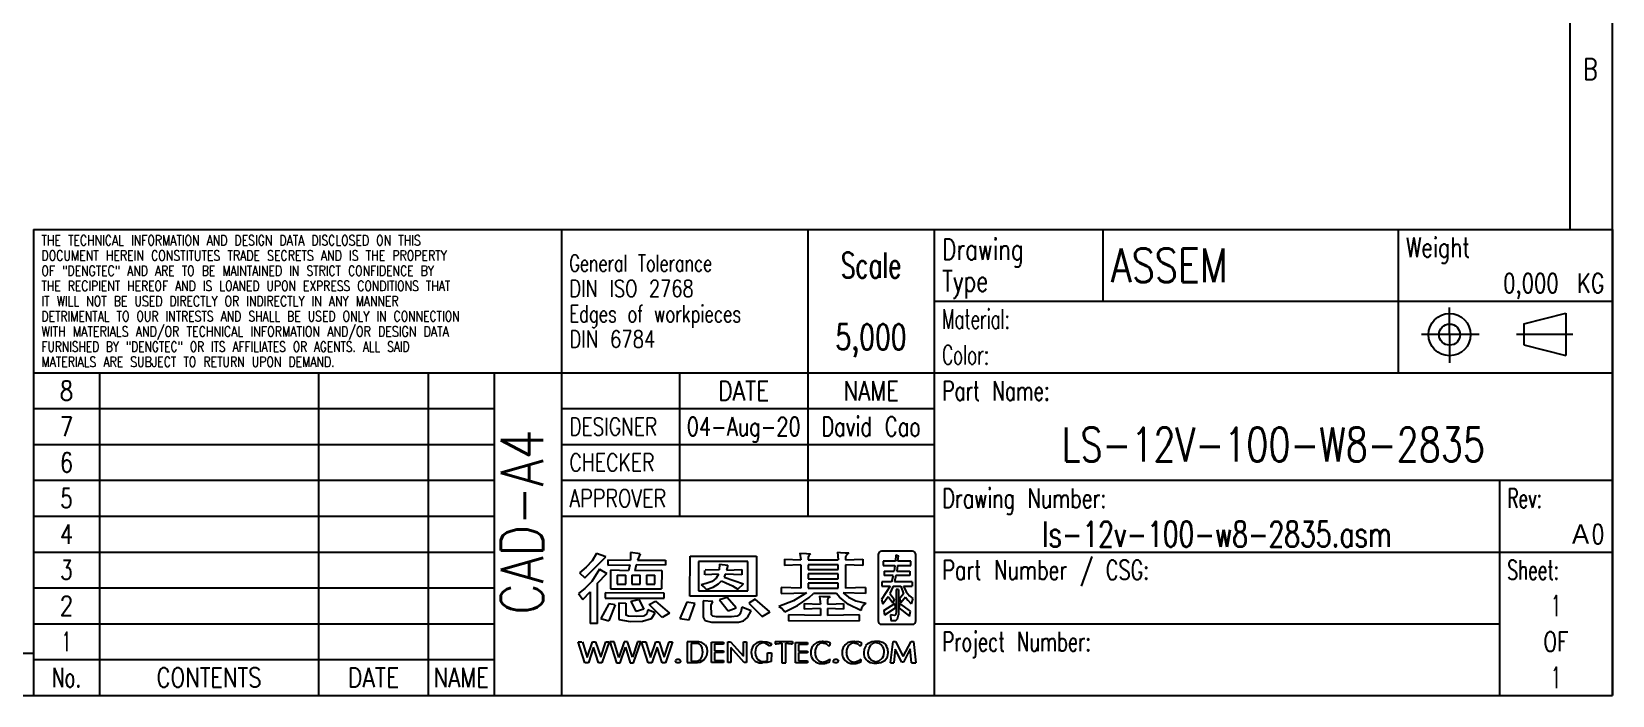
# Model space of a CAD drawing. Extents: x 1.4 to 58, y 1.4 to 40.6.
# Drawn here: x 20.51 to 58, y 1.4 to 17.14 of the extents above; entities that cross this region are included whole.
import ezdxf
from ezdxf.enums import TextEntityAlignment as Align

# ---------------------------------------------------------------- set-up
doc = ezdxf.new("R2010")
doc.units = 0
doc.header["$LTSCALE"] = 3.267
doc.layers.add('LS-12V-100-W8-28359', color=7, linetype='CONTINUOUS')
doc.styles.add('TEXTSTYLE_2', font='TXT.TTF')
doc.styles.add('TEXTSTYLE_3', font='TXT.TTF')
doc.styles.add('TEXTSTYLE_4', font='TXT.TTF')
doc.styles.add('TEXTSTYLE_5', font='TXT.TTF')
doc.styles.add('TEXTSTYLE_6', font='TXT.TTF')
doc.styles.add('TEXTSTYLE_8', font='gdt', dxfattribs={"width": 0.55})

# ---------------------------------------------------------------- blocks, each defined once
blk = doc.blocks.new('SYMBOL_283_BL0', base_point=(37.478, 3.486))
at = {"layer": 'LS-12V-100-W8-28359', "color": 7}
for p, q in [((33.631, 4.186), (34.13, 4.684)), ((33.81, 4.594), (33.666, 4.438)), ((33.91, 4.761), (33.81, 4.594)), ((34.13, 4.684), (33.91, 4.761)), ((34.174, 4.612), (34.174, 4.485)), ((34.174, 4.612), (34.717, 4.603)), ((34.718, 4.79), (34.717, 4.603)), ((34.945, 4.759), (34.718, 4.79)), ((34.945, 4.759), (34.882, 4.603)), ((34.882, 4.603), (35.548, 4.608)), ((35.548, 4.608), (35.548, 4.486)), ((36.123, 3.751), (36.128, 4.699)), ((36.128, 4.699), (37.701, 4.702)), ((36.325, 4.572), (36.325, 3.877)), ((37.499, 4.572), (36.325, 4.572)), ((36.826, 4.512), (36.817, 4.381)), ((36.826, 4.512), (37.024, 4.484)), ((37.499, 3.877), (37.499, 4.572)), ((37.701, 4.702), (37.701, 3.751)), ((38.37, 4.632), (38.754, 4.615)), ((38.37, 4.632), (38.37, 4.483)), ((38.731, 4.776), (38.754, 4.615)), ((38.731, 4.776), (38.891, 4.761)), ((38.891, 4.761), (38.985, 4.76)), ((38.93, 4.678), (38.929, 4.615)), ((38.929, 4.615), (39.642, 4.615)), ((38.943, 4.718), (38.93, 4.678)), ((38.985, 4.76), (38.943, 4.718)), ((39.628, 4.796), (39.642, 4.615)), ((39.628, 4.796), (39.698, 4.788)), ((39.698, 4.788), (39.808, 4.78)), ((39.808, 4.78), (39.894, 4.779)), ((39.827, 4.721), (39.813, 4.682)), ((39.813, 4.682), (39.813, 4.614)), ((39.813, 4.614), (40.228, 4.631)), ((39.894, 4.779), (39.827, 4.721)), ((40.228, 4.631), (40.228, 4.482)), ((40.59, 4.737), (40.59, 3.166)), ((41.404, 4.816), (40.67, 4.816)), ((40.997, 4.582), (40.708, 4.582)), ((40.708, 4.582), (40.708, 4.48)), ((41.008, 4.731), (40.997, 4.582)), ((41.008, 4.731), (41.067, 4.713)), ((41.056, 4.582), (41.067, 4.713)), ((41.366, 4.582), (41.056, 4.582)), ((41.366, 4.48), (41.366, 4.582)), ((41.483, 3.166), (41.483, 4.737)), ((33.666, 4.438), (33.505, 4.309)), ((33.505, 4.309), (33.631, 4.186)), ((33.982, 4.39), (33.799, 4.101)), ((33.933, 4.059), (34.152, 4.291)), ((33.982, 4.39), (34.152, 4.291)), ((34.175, 4.485), (34.7, 4.496)), ((34.245, 4.366), (34.243, 3.924)), ((34.668, 4.355), (34.245, 4.366)), ((34.401, 4.251), (34.401, 4.037)), ((34.403, 4.251), (34.602, 4.251)), ((34.602, 4.037), (34.602, 4.251)), ((34.7, 4.497), (34.668, 4.355)), ((34.746, 4.251), (34.746, 4.037)), ((34.746, 4.251), (34.944, 4.251)), ((34.849, 4.495), (34.816, 4.354)), ((35.456, 4.365), (34.816, 4.354)), ((35.548, 4.486), (34.849, 4.495)), ((34.944, 4.037), (34.944, 4.251)), ((35.092, 4.251), (35.092, 4.037)), ((35.095, 4.251), (35.293, 4.251)), ((35.293, 4.037), (35.293, 4.251)), ((35.456, 4.365), (35.454, 3.924)), ((36.474, 4.364), (36.474, 4.262)), ((36.801, 4.272), (36.488, 4.259)), ((36.49, 4.383), (36.817, 4.381)), ((36.744, 4.177), (36.652, 4.104)), ((36.801, 4.272), (36.744, 4.177)), ((36.964, 4.272), (36.937, 4.206)), ((36.937, 4.206), (37.394, 4.046)), ((37.357, 4.259), (36.964, 4.272)), ((37.024, 4.484), (36.99, 4.372)), ((36.99, 4.372), (37.357, 4.384)), ((37.357, 4.384), (37.357, 4.259)), ((38.755, 4.497), (38.37, 4.483)), ((38.755, 4.497), (38.755, 3.942)), ((39.642, 4.497), (38.929, 4.497)), ((38.929, 4.497), (38.929, 4.382)), ((38.929, 4.382), (39.642, 4.382)), ((39.642, 4.286), (38.929, 4.286)), ((38.929, 4.286), (38.929, 4.161)), ((38.929, 4.161), (39.642, 4.161)), ((39.642, 4.382), (39.642, 4.497)), ((39.642, 4.161), (39.642, 4.286)), ((40.228, 4.482), (39.813, 4.497)), ((39.813, 4.497), (39.813, 3.942)), ((40.708, 4.48), (40.986, 4.48)), ((40.734, 4.347), (40.967, 4.347)), ((40.734, 4.347), (40.734, 4.244)), ((40.948, 4.244), (40.734, 4.244)), ((40.948, 4.244), (40.905, 4.091)), ((40.986, 4.48), (40.967, 4.347)), ((41.011, 4.244), (40.974, 4.091)), ((41.341, 4.244), (41.011, 4.244)), ((41.045, 4.48), (41.028, 4.347)), ((41.028, 4.347), (41.341, 4.347)), ((41.045, 4.48), (41.366, 4.48)), ((41.341, 4.347), (41.341, 4.244)), ((33.632, 3.931), (33.483, 3.816)), ((33.483, 3.816), (33.582, 3.675)), ((33.582, 3.675), (33.761, 3.859)), ((33.799, 4.101), (33.632, 3.931)), ((33.761, 3.859), (33.761, 3.106)), ((33.933, 3.106), (33.933, 4.059)), ((35.515, 3.827), (34.118, 3.829)), ((34.118, 3.829), (34.118, 3.702)), ((34.243, 3.924), (35.454, 3.924)), ((34.403, 4.037), (34.602, 4.037)), ((34.746, 4.037), (34.944, 4.037)), ((35.095, 4.037), (35.293, 4.037)), ((35.515, 3.707), (35.515, 3.827)), ((37.701, 3.751), (36.123, 3.751)), ((36.325, 3.877), (37.499, 3.877)), ((36.513, 4.05), (36.392, 4.021)), ((36.392, 4.021), (36.47, 3.962)), ((36.47, 3.962), (36.52, 3.907)), ((36.652, 4.104), (36.513, 4.05)), ((36.52, 3.907), (36.676, 3.968)), ((36.676, 3.968), (36.805, 4.046)), ((36.805, 4.046), (36.876, 4.114)), ((36.876, 4.114), (36.977, 4.072)), ((36.977, 4.072), (37.135, 3.995)), ((37.135, 3.995), (37.26, 3.921)), ((37.26, 3.921), (37.394, 4.046)), ((38.755, 3.942), (38.287, 3.959)), ((38.287, 3.959), (38.287, 3.815)), ((38.287, 3.815), (38.889, 3.833)), ((38.889, 3.833), (38.577, 3.642)), ((39.642, 4.065), (38.929, 4.065)), ((38.929, 4.065), (38.929, 3.943)), ((38.929, 3.943), (39.642, 3.943)), ((38.951, 3.72), (39.052, 3.818)), ((39.603, 3.818), (39.052, 3.818)), ((39.201, 3.755), (39.216, 3.621)), ((39.201, 3.755), (39.276, 3.748)), ((39.668, 3.726), (39.603, 3.818)), ((39.642, 3.943), (39.642, 4.065)), ((39.762, 3.833), (39.885, 3.729)), ((40.29, 3.814), (39.762, 3.833)), ((40.29, 3.959), (39.813, 3.942)), ((40.29, 3.959), (40.29, 3.814)), ((40.871, 3.988), (40.666, 3.67)), ((40.905, 4.091), (40.679, 4.091)), ((40.679, 4.091), (40.679, 3.988)), ((40.679, 3.988), (40.871, 3.988)), ((40.943, 3.988), (40.867, 3.817)), ((40.867, 3.817), (40.968, 3.685)), ((40.943, 3.988), (41.128, 3.988)), ((41.396, 4.091), (40.974, 4.091)), ((41.071, 3.908), (41.014, 3.908)), ((41.014, 3.908), (41.014, 3.381)), ((41.071, 3.908), (41.071, 3.314)), ((41.193, 3.806), (41.098, 3.693)), ((41.128, 3.988), (41.193, 3.806)), ((41.189, 3.988), (41.255, 3.856)), ((41.189, 3.988), (41.396, 3.988)), ((41.255, 3.856), (41.332, 3.762)), ((41.332, 3.762), (41.408, 3.701)), ((41.396, 4.091), (41.396, 3.988)), ((34.199, 3.573), (34.009, 3.221)), ((34.118, 3.702), (35.515, 3.705)), ((34.355, 3.551), (34.199, 3.573)), ((34.355, 3.551), (34.201, 3.165)), ((34.441, 3.597), (34.602, 3.587)), ((34.441, 3.597), (34.441, 3.196)), ((34.602, 3.587), (34.602, 3.301)), ((34.734, 3.635), (34.911, 3.676)), ((34.847, 3.389), (34.734, 3.635)), ((35.032, 3.442), (34.847, 3.389)), ((34.911, 3.676), (35.032, 3.442)), ((35.123, 3.429), (35.102, 3.33)), ((35.298, 3.36), (35.123, 3.429)), ((35.161, 3.553), (35.306, 3.636)), ((35.464, 3.244), (35.161, 3.553)), ((35.306, 3.636), (35.639, 3.351)), ((36.048, 3.611), (35.882, 3.224)), ((36.245, 3.575), (36.048, 3.611)), ((36.107, 3.188), (36.244, 3.573)), ((36.435, 3.645), (36.437, 3.253)), ((36.67, 3.624), (36.435, 3.645)), ((36.63, 3.537), (36.67, 3.624)), ((36.636, 3.314), (36.63, 3.537)), ((37.011, 3.722), (36.829, 3.662)), ((36.829, 3.662), (37.03, 3.405)), ((37.218, 3.478), (37.011, 3.722)), ((37.03, 3.405), (37.218, 3.478)), ((37.352, 3.489), (37.328, 3.373)), ((37.575, 3.406), (37.355, 3.488)), ((37.492, 3.244), (37.575, 3.406)), ((37.668, 3.678), (37.521, 3.588)), ((37.521, 3.588), (37.84, 3.271)), ((38.023, 3.38), (37.668, 3.678)), ((37.84, 3.271), (38.029, 3.383)), ((38.577, 3.642), (38.23, 3.506)), ((38.23, 3.506), (38.301, 3.467)), ((38.301, 3.467), (38.378, 3.385)), ((38.379, 3.385), (38.679, 3.534)), ((38.679, 3.534), (38.951, 3.72)), ((38.83, 3.577), (39.218, 3.563)), ((38.83, 3.577), (38.83, 3.444)), ((39.218, 3.459), (38.83, 3.444)), ((39.216, 3.621), (39.218, 3.563)), ((39.218, 3.459), (39.218, 3.296)), ((39.276, 3.748), (39.386, 3.744)), ((39.386, 3.658), (39.385, 3.564)), ((39.385, 3.564), (39.591, 3.568)), ((39.768, 3.444), (39.385, 3.458)), ((39.385, 3.458), (39.385, 3.296)), ((39.386, 3.744), (39.451, 3.742)), ((39.398, 3.694), (39.386, 3.658)), ((39.451, 3.742), (39.398, 3.694)), ((39.591, 3.568), (39.768, 3.576)), ((39.885, 3.557), (39.668, 3.726)), ((39.768, 3.576), (39.768, 3.444)), ((39.885, 3.729), (40.06, 3.643)), ((40.174, 3.412), (39.885, 3.557)), ((40.06, 3.643), (40.293, 3.585)), ((40.195, 3.47), (40.174, 3.412)), ((40.24, 3.536), (40.195, 3.47)), ((40.293, 3.585), (40.24, 3.536)), ((40.666, 3.67), (40.7, 3.561)), ((40.827, 3.739), (40.7, 3.561)), ((40.722, 3.416), (40.981, 3.576)), ((40.722, 3.416), (40.74, 3.302)), ((40.994, 3.47), (40.74, 3.302)), ((40.933, 3.587), (40.827, 3.739)), ((40.968, 3.685), (40.933, 3.587)), ((40.981, 3.576), (40.994, 3.47)), ((41.014, 3.381), (41.009, 3.33)), ((41.105, 3.578), (41.082, 3.48)), ((41.082, 3.48), (41.329, 3.277)), ((41.098, 3.693), (41.129, 3.598)), ((41.356, 3.397), (41.105, 3.578)), ((41.237, 3.732), (41.129, 3.598)), ((41.237, 3.732), (41.293, 3.656)), ((41.293, 3.656), (41.372, 3.574)), ((41.329, 3.277), (41.356, 3.397)), ((41.408, 3.701), (41.372, 3.574)), ((33.933, 3.106), (33.761, 3.106)), ((34.013, 3.22), (34.201, 3.165)), ((34.441, 3.196), (34.711, 3.154)), ((34.671, 3.276), (34.602, 3.301)), ((34.847, 3.269), (34.671, 3.276)), ((34.711, 3.154), (35.001, 3.158)), ((35.022, 3.279), (34.847, 3.269)), ((35.001, 3.158), (35.216, 3.224)), ((35.102, 3.33), (35.022, 3.279)), ((35.216, 3.224), (35.298, 3.36)), ((35.639, 3.351), (35.464, 3.244)), ((35.882, 3.224), (36.107, 3.188)), ((36.437, 3.253), (36.479, 3.179)), ((36.479, 3.179), (36.633, 3.138)), ((36.633, 3.138), (37.276, 3.14)), ((36.667, 3.278), (36.636, 3.314)), ((36.754, 3.262), (36.667, 3.278)), ((37.108, 3.261), (36.754, 3.262)), ((37.245, 3.28), (37.108, 3.261)), ((37.301, 3.317), (37.245, 3.28)), ((37.276, 3.14), (37.398, 3.168)), ((37.328, 3.373), (37.301, 3.317)), ((37.398, 3.168), (37.492, 3.244)), ((39.218, 3.296), (38.464, 3.311)), ((38.464, 3.311), (38.464, 3.165)), ((38.464, 3.165), (39.37, 3.179)), ((39.37, 3.179), (40.146, 3.165)), ((40.146, 3.311), (39.385, 3.296)), ((40.146, 3.165), (40.146, 3.311)), ((40.67, 3.086), (41.404, 3.086)), ((40.973, 3.295), (40.883, 3.307)), ((40.883, 3.307), (40.892, 3.175)), ((40.892, 3.175), (41.004, 3.172)), ((40.996, 3.306), (40.973, 3.295)), ((41.009, 3.33), (40.996, 3.306)), ((41.004, 3.172), (41.047, 3.216)), ((41.047, 3.216), (41.071, 3.314)), ((33.473, 2.67), (33.561, 2.669)), ((33.632, 2.174), (33.473, 2.67)), ((33.576, 2.669), (33.688, 2.298)), ((33.688, 2.298), (33.814, 2.67)), ((33.814, 2.67), (33.889, 2.669)), ((33.889, 2.669), (34.011, 2.303)), ((34.011, 2.303), (34.129, 2.67)), ((34.208, 2.669), (34.037, 2.174)), ((34.129, 2.67), (34.208, 2.669)), ((34.226, 2.67), (34.385, 2.174)), ((34.328, 2.669), (34.226, 2.67)), ((34.441, 2.298), (34.328, 2.669)), ((34.567, 2.669), (34.441, 2.298)), ((34.642, 2.669), (34.567, 2.669)), ((34.764, 2.303), (34.642, 2.669)), ((34.881, 2.67), (34.764, 2.303)), ((34.79, 2.174), (34.961, 2.669)), ((34.961, 2.669), (34.881, 2.67)), ((34.978, 2.67), (35.081, 2.669)), ((35.138, 2.174), (34.978, 2.67)), ((35.081, 2.669), (35.193, 2.298)), ((35.193, 2.298), (35.32, 2.67)), ((35.32, 2.67), (35.395, 2.669)), ((35.395, 2.669), (35.517, 2.303)), ((35.517, 2.303), (35.634, 2.67)), ((35.714, 2.669), (35.543, 2.174)), ((35.634, 2.67), (35.714, 2.669)), ((36.333, 2.67), (36.062, 2.669)), ((36.062, 2.669), (36.062, 2.181)), ((36.157, 2.634), (36.157, 2.214)), ((36.25, 2.633), (36.157, 2.633)), ((36.341, 2.619), (36.25, 2.633)), ((36.41, 2.654), (36.333, 2.67)), ((36.486, 2.599), (36.41, 2.654)), ((36.635, 2.663), (36.918, 2.663)), ((36.635, 2.181), (36.635, 2.663)), ((36.918, 2.663), (36.918, 2.617)), ((37.023, 2.181), (37.023, 2.669)), ((37.023, 2.669), (37.085, 2.669)), ((37.085, 2.669), (37.395, 2.328)), ((37.395, 2.328), (37.395, 2.669)), ((37.395, 2.669), (37.467, 2.669)), ((37.467, 2.669), (37.467, 2.181)), ((37.711, 2.648), (37.628, 2.585)), ((37.782, 2.67), (37.711, 2.648)), ((37.85, 2.643), (37.77, 2.615)), ((37.838, 2.678), (37.782, 2.67)), ((37.838, 2.678), (37.947, 2.673)), ((37.912, 2.637), (37.85, 2.643)), ((38.014, 2.575), (37.912, 2.637)), ((37.947, 2.673), (38.062, 2.634)), ((38.062, 2.634), (38.039, 2.575)), ((38.146, 2.674), (38.556, 2.675)), ((38.146, 2.674), (38.146, 2.623)), ((38.175, 2.623), (38.305, 2.639)), ((38.305, 2.639), (38.305, 2.174)), ((38.397, 2.174), (38.397, 2.639)), ((38.397, 2.639), (38.527, 2.623)), ((38.556, 2.675), (38.555, 2.626)), ((38.631, 2.656), (38.914, 2.656)), ((38.631, 2.174), (38.631, 2.656)), ((38.914, 2.656), (38.914, 2.61)), ((39.287, 2.675), (39.258, 2.674)), ((39.272, 2.644), (39.276, 2.644)), ((39.276, 2.644), (39.284, 2.643)), ((39.284, 2.643), (39.292, 2.642)), ((39.292, 2.642), (39.322, 2.635)), ((39.347, 2.671), (39.316, 2.673)), ((39.377, 2.668), (39.347, 2.671)), ((39.441, 2.584), (39.458, 2.64)), ((40.029, 2.675), (40, 2.674)), ((40.014, 2.644), (40.018, 2.644)), ((40.018, 2.644), (40.026, 2.643)), ((40.026, 2.643), (40.034, 2.642)), ((40.034, 2.642), (40.064, 2.635)), ((40.089, 2.671), (40.057, 2.673)), ((40.119, 2.668), (40.089, 2.671)), ((40.183, 2.584), (40.2, 2.64)), ((40.298, 2.579), (40.358, 2.641)), ((40.358, 2.641), (40.435, 2.675)), ((40.472, 2.642), (40.422, 2.605)), ((40.435, 2.675), (40.513, 2.686)), ((40.533, 2.656), (40.472, 2.642)), ((40.611, 2.681), (40.513, 2.686)), ((40.533, 2.656), (40.61, 2.637)), ((40.652, 2.609), (40.61, 2.637)), ((40.713, 2.649), (40.611, 2.681)), ((40.713, 2.649), (40.76, 2.606)), ((40.878, 2.174), (40.947, 2.675)), ((40.947, 2.675), (40.998, 2.675)), ((40.998, 2.675), (41.184, 2.321)), ((41.184, 2.321), (41.374, 2.675)), ((41.374, 2.675), (41.426, 2.675)), ((41.426, 2.675), (41.483, 2.174)), ((33.841, 2.54), (33.718, 2.174)), ((33.957, 2.174), (33.841, 2.54)), ((34.471, 2.174), (34.593, 2.54)), ((34.593, 2.54), (34.71, 2.174)), ((35.346, 2.54), (35.224, 2.174)), ((35.463, 2.174), (35.346, 2.54)), ((35.791, 2.239), (35.826, 2.258)), ((35.826, 2.258), (35.859, 2.259)), ((35.859, 2.259), (35.889, 2.244)), ((36.312, 2.221), (36.372, 2.254)), ((36.385, 2.589), (36.341, 2.619)), ((36.372, 2.254), (36.415, 2.329)), ((36.411, 2.532), (36.385, 2.589)), ((36.426, 2.462), (36.411, 2.532)), ((36.415, 2.329), (36.428, 2.425)), ((36.428, 2.425), (36.426, 2.462)), ((36.451, 2.24), (36.516, 2.339)), ((36.486, 2.599), (36.522, 2.526)), ((36.534, 2.442), (36.516, 2.339)), ((36.522, 2.526), (36.534, 2.442)), ((36.918, 2.617), (36.707, 2.617)), ((36.707, 2.617), (36.707, 2.458)), ((36.707, 2.458), (36.918, 2.458)), ((36.918, 2.413), (36.707, 2.413)), ((36.707, 2.413), (36.707, 2.224)), ((36.918, 2.458), (36.918, 2.413)), ((37.412, 2.181), (37.095, 2.532)), ((37.095, 2.532), (37.095, 2.181)), ((37.581, 2.484), (37.573, 2.414)), ((37.573, 2.414), (37.601, 2.292)), ((37.628, 2.585), (37.581, 2.484)), ((37.601, 2.292), (37.669, 2.214)), ((37.676, 2.47), (37.673, 2.422)), ((37.673, 2.422), (37.682, 2.35)), ((37.689, 2.52), (37.676, 2.47)), ((37.682, 2.35), (37.704, 2.296)), ((37.717, 2.57), (37.689, 2.52)), ((37.704, 2.296), (37.746, 2.243)), ((37.77, 2.615), (37.717, 2.57)), ((37.967, 2.224), (37.967, 2.408)), ((37.967, 2.408), (38.056, 2.408)), ((38.039, 2.575), (38.014, 2.575)), ((38.056, 2.408), (38.055, 2.202)), ((38.146, 2.623), (38.175, 2.623)), ((38.527, 2.623), (38.556, 2.623)), ((38.914, 2.61), (38.703, 2.61)), ((38.703, 2.61), (38.703, 2.451)), ((38.703, 2.451), (38.914, 2.451)), ((38.914, 2.406), (38.703, 2.406)), ((38.703, 2.406), (38.703, 2.217)), ((38.914, 2.451), (38.914, 2.406)), ((38.99, 2.419), (38.99, 2.418)), ((39.093, 2.418), (39.093, 2.427)), ((39.379, 2.606), (39.406, 2.584)), ((39.406, 2.584), (39.441, 2.584)), ((39.531, 2.23), (39.547, 2.251)), ((39.547, 2.251), (39.57, 2.258)), ((39.57, 2.258), (39.602, 2.259)), ((39.602, 2.259), (39.626, 2.25)), ((39.626, 2.25), (39.643, 2.23)), ((39.732, 2.419), (39.732, 2.418)), ((39.835, 2.418), (39.835, 2.427)), ((40.121, 2.606), (40.148, 2.584)), ((40.148, 2.584), (40.183, 2.584)), ((40.255, 2.494), (40.245, 2.418)), ((40.245, 2.418), (40.248, 2.372)), ((40.248, 2.372), (40.26, 2.322)), ((40.294, 2.575), (40.255, 2.494)), ((40.26, 2.322), (40.305, 2.248)), ((40.348, 2.423), (40.372, 2.522)), ((40.363, 2.324), (40.348, 2.423)), ((40.363, 2.324), (40.38, 2.285)), ((40.372, 2.522), (40.422, 2.605)), ((40.433, 2.226), (40.38, 2.285)), ((40.686, 2.285), (40.605, 2.208)), ((40.691, 2.562), (40.652, 2.609)), ((40.704, 2.324), (40.686, 2.285)), ((40.691, 2.562), (40.71, 2.521)), ((40.724, 2.423), (40.704, 2.324)), ((40.71, 2.521), (40.722, 2.473)), ((40.722, 2.473), (40.724, 2.423)), ((40.744, 2.23), (40.808, 2.315)), ((40.76, 2.606), (40.788, 2.569)), ((40.818, 2.496), (40.788, 2.569)), ((40.808, 2.315), (40.827, 2.408)), ((40.827, 2.408), (40.818, 2.496)), ((40.988, 2.496), (40.959, 2.174)), ((41.146, 2.185), (40.988, 2.496)), ((41.35, 2.502), (41.187, 2.185)), ((41.38, 2.174), (41.35, 2.502)), ((33.718, 2.174), (33.632, 2.174)), ((34.037, 2.174), (33.957, 2.174)), ((34.385, 2.174), (34.471, 2.174)), ((34.71, 2.174), (34.79, 2.174)), ((35.224, 2.174), (35.138, 2.174)), ((35.543, 2.174), (35.463, 2.174)), ((35.783, 2.206), (35.791, 2.239)), ((35.798, 2.177), (35.783, 2.206)), ((35.826, 2.168), (35.798, 2.177)), ((35.873, 2.171), (35.826, 2.168)), ((35.898, 2.192), (35.873, 2.171)), ((35.889, 2.244), (35.902, 2.221)), ((35.902, 2.221), (35.898, 2.192)), ((36.062, 2.181), (36.296, 2.181)), ((36.157, 2.214), (36.234, 2.214)), ((36.234, 2.214), (36.312, 2.221)), ((36.302, 2.181), (36.367, 2.191)), ((36.367, 2.191), (36.451, 2.24)), ((36.918, 2.181), (36.635, 2.181)), ((36.707, 2.224), (36.918, 2.224)), ((36.918, 2.224), (36.918, 2.181)), ((37.095, 2.181), (37.023, 2.181)), ((37.467, 2.181), (37.412, 2.181)), ((37.669, 2.214), (37.766, 2.175)), ((37.808, 2.207), (37.746, 2.243)), ((37.766, 2.175), (37.845, 2.17)), ((37.866, 2.196), (37.808, 2.207)), ((37.96, 2.179), (37.845, 2.17)), ((37.919, 2.203), (37.866, 2.196)), ((37.919, 2.203), (37.967, 2.224)), ((38.055, 2.202), (37.96, 2.179)), ((38.305, 2.174), (38.397, 2.174)), ((38.914, 2.174), (38.631, 2.174)), ((38.703, 2.217), (38.914, 2.217)), ((38.914, 2.217), (38.914, 2.174)), ((39.25, 2.156), (39.279, 2.156)), ((39.279, 2.156), (39.299, 2.157)), ((39.299, 2.157), (39.319, 2.159)), ((39.319, 2.159), (39.339, 2.163)), ((39.339, 2.163), (39.36, 2.167)), ((39.36, 2.167), (39.365, 2.169)), ((39.365, 2.169), (39.371, 2.17)), ((39.371, 2.17), (39.401, 2.18)), ((39.401, 2.18), (39.411, 2.185)), ((39.411, 2.185), (39.421, 2.19)), ((39.447, 2.247), (39.418, 2.246)), ((39.421, 2.19), (39.431, 2.196)), ((39.431, 2.196), (39.441, 2.202)), ((39.441, 2.202), (39.447, 2.247)), ((39.528, 2.198), (39.531, 2.23)), ((39.541, 2.177), (39.528, 2.198)), ((39.57, 2.168), (39.541, 2.177)), ((39.601, 2.168), (39.57, 2.168)), ((39.616, 2.171), (39.601, 2.168)), ((39.636, 2.185), (39.616, 2.171)), ((39.646, 2.212), (39.636, 2.185)), ((39.643, 2.23), (39.646, 2.212)), ((39.992, 2.156), (40.021, 2.156)), ((40.021, 2.156), (40.041, 2.157)), ((40.041, 2.157), (40.061, 2.159)), ((40.061, 2.159), (40.081, 2.163)), ((40.081, 2.163), (40.102, 2.167)), ((40.102, 2.167), (40.107, 2.169)), ((40.107, 2.169), (40.113, 2.17)), ((40.113, 2.17), (40.143, 2.18)), ((40.143, 2.18), (40.153, 2.185)), ((40.153, 2.185), (40.163, 2.19)), ((40.188, 2.247), (40.16, 2.246)), ((40.163, 2.19), (40.173, 2.196)), ((40.173, 2.196), (40.183, 2.202)), ((40.183, 2.202), (40.188, 2.247)), ((40.305, 2.248), (40.335, 2.222)), ((40.335, 2.222), (40.402, 2.183)), ((40.402, 2.183), (40.485, 2.163)), ((40.537, 2.19), (40.433, 2.226)), ((40.485, 2.163), (40.556, 2.162)), ((40.605, 2.208), (40.537, 2.19)), ((40.556, 2.162), (40.654, 2.179)), ((40.654, 2.179), (40.701, 2.201)), ((40.701, 2.201), (40.744, 2.23)), ((40.878, 2.174), (40.959, 2.174)), ((41.187, 2.185), (41.146, 2.185)), ((41.38, 2.174), (41.483, 2.174))]:
    blk.add_line(p, q, dxfattribs=at)
for centre, radius, start, end in [((40.67, 4.737), 0.0799, 90, 180), ((41.404, 4.737), 0.0799, 0, 90), ((40.67, 3.166), 0.0799, 180, 270), ((41.404, 3.166), 0.0799, 270, 360), ((39.23, 2.439), 0.232, 111.1471, 136.841), ((39.253, 2.37), 0.304, 89.1542, 110.4525), ((39.291, 2.452), 0.194, 95.5685, 135.5687), ((39.297, 2.743), 0.0691, 260.9564, 273.018), ((39.312, 2.748), 0.075, 261.6919, 272.7717), ((39.258, 2.437), 0.207, 63.4314, 72.1964), ((39.337, 2.406), 0.265, 68.5873, 81.3424), ((39.369, 2.497), 0.168, 58.0891, 67.5455), ((39.972, 2.439), 0.232, 111.1471, 136.841), ((39.995, 2.37), 0.304, 89.1542, 110.4525), ((40.033, 2.452), 0.194, 95.5685, 135.5687), ((40.039, 2.743), 0.0691, 260.9564, 273.018), ((40.054, 2.748), 0.075, 261.6919, 272.7717), ((40, 2.437), 0.208, 54.329, 72.1869), ((40.079, 2.406), 0.265, 68.5873, 81.3424), ((40.111, 2.497), 0.168, 58.0891, 67.5455), ((39.24, 2.421), 0.25, 158.0467, 180.3952), ((39.282, 2.413), 0.293, 179.1046, 200.8922), ((39.26, 2.41), 0.273, 136.7287, 157.5392), ((39.236, 2.405), 0.246, 202.8963, 250.0701), ((39.349, 2.431), 0.256, 160.119, 180.9693), ((39.442, 2.42), 0.349, 180.1894, 197.9684), ((39.29, 2.45), 0.194, 135.1351, 159.4747), ((39.258, 2.36), 0.155, 197.9155, 229.0523), ((39.257, 2.435), 0.209, 54.3712, 63.3981), ((39.982, 2.421), 0.25, 158.0467, 180.3952), ((40.024, 2.413), 0.293, 179.1046, 200.8922), ((40.002, 2.41), 0.273, 136.7287, 157.5392), ((39.978, 2.405), 0.246, 202.8963, 250.0701), ((40.091, 2.431), 0.256, 160.119, 180.9693), ((40.184, 2.42), 0.349, 180.1894, 197.9684), ((40.032, 2.45), 0.194, 135.1351, 159.4747), ((40, 2.36), 0.155, 197.9155, 229.0523), ((39.248, 2.441), 0.285, 250.2982, 270.5014), ((39.302, 2.411), 0.223, 229.1447, 246.9842), ((39.291, 2.389), 0.198, 247.3414, 266.3689), ((39.259, 2.453), 0.263, 274.3561, 282.4978), ((39.267, 2.417), 0.226, 282.3564, 291.9904), ((39.267, 2.431), 0.239, 290.9261, 300.3826), ((39.28, 2.41), 0.214, 300.1226, 310.0864), ((39.99, 2.441), 0.285, 250.2982, 270.5014), ((40.044, 2.411), 0.223, 229.1447, 246.9842), ((40.033, 2.389), 0.198, 247.3414, 266.3689), ((40.001, 2.453), 0.263, 274.3561, 282.4978), ((40.009, 2.417), 0.226, 282.3564, 291.9904), ((40.008, 2.431), 0.239, 290.9261, 300.3826), ((40.022, 2.41), 0.214, 300.1226, 310.0864)]:
    blk.add_arc(centre, radius, start, end, dxfattribs=at)

msp = doc.modelspace()

# ---------------------------------------------------------------- linework, layer by layer
at = {"layer": 'LS-12V-100-W8-28359', "color": 7}
for p, q in [((58, 1.4), (58, 40.6)), ((57, 12.45), (57, 39.6)), ((2.4, 2.4), (20.56, 2.4)), ((1.4, 1.4), (58, 1.4))]:
    msp.add_line(p, q, dxfattribs=at)
at = {"layer": 'LS-12V-100-W8-28359', "color": 3}
for p, q in [((20.56, 12.45), (58, 12.45)), ((20.56, 12.45), (20.56, 1.4)), ((33.08, 12.45), (33.08, 1.4)), ((38.92, 12.45), (38.92, 5.65)), ((41.92, 12.45), (41.92, 1.4)), ((45.92, 12.45), (45.92, 10.75)), ((52.92, 12.45), (52.92, 9.05)), ((58, 12.45), (58, 1.4)), ((41.92, 10.75), (58, 10.75)), ((54.143, 9.283), (54.14, 10.596)), ((55.899, 10.212), (56.899, 10.462)), ((55.899, 10.212), (55.899, 9.712)), ((56.899, 10.462), (56.899, 9.462)), ((54.843, 9.955), (53.473, 9.955)), ((57.06, 9.955), (55.73, 9.955)), ((55.899, 9.712), (56.899, 9.462)), ((20.56, 9.05), (58, 9.05)), ((22.12, 9.05), (22.12, 1.4)), ((27.32, 9.05), (27.32, 1.4)), ((29.92, 9.05), (29.92, 1.4)), ((31.48, 9.05), (31.48, 1.4)), ((35.88, 9.05), (35.88, 5.65)), ((20.56, 8.2), (31.48, 8.2)), ((33.08, 8.2), (41.92, 8.2)), ((20.56, 7.35), (31.48, 7.35)), ((33.08, 7.35), (41.92, 7.35)), ((20.56, 6.5), (31.48, 6.5)), ((33.08, 6.5), (58, 6.5)), ((55.32, 6.5), (55.32, 1.4)), ((20.56, 5.65), (31.48, 5.65)), ((33.08, 5.65), (41.92, 5.65)), ((20.56, 4.8), (31.48, 4.8)), ((41.92, 4.8), (58, 4.8)), ((20.56, 3.95), (31.48, 3.95)), ((20.56, 3.1), (31.48, 3.1)), ((41.92, 3.1), (55.32, 3.1)), ((20.56, 2.25), (31.48, 2.25)), ((20.56, 1.4), (58, 1.4))]:
    msp.add_line(p, q, dxfattribs=at)
for radius in [0.5, 0.25]:
    msp.add_circle((54.139, 9.955), radius, dxfattribs=at)

# ---------------------------------------------------------------- block references
at = {"layer": 'LS-12V-100-W8-28359', "color": 7}
msp.add_blockref('SYMBOL_283_BL0', (37.478, 3.486), dxfattribs=at)

# ---------------------------------------------------------------- texts
at = {"layer": 'LS-12V-100-W8-28359', "color": 7, "style": 'TEXTSTYLE_2', "width": 0.785714}
msp.add_text('B', height=0.5, dxfattribs=at).set_placement((57.3, 16))
at = {"layer": 'LS-12V-100-W8-28359', "color": 3}
for s, height, style, width, p in [('THE TECHNICAL INFORMATION AND DESIGN DATA DISCLOSED ON THIS', 0.24, 'TEXTSTYLE_3', 0.786118, (20.747, 12.07)), ('Drawing', 0.5, 'TEXTSTYLE_5', 0.744898, (42.107, 11.725)), ('ASSEM', 0.8, 'TEXTSTYLE_5', 0.8, (46.107, 11.2)), ('Weight ', 0.46, 'TEXTSTYLE_5', 0.768707, (53.107, 11.795)), ('DOCUMENT HEREIN CONSTITUTES TRADE SECRETS AND IS THE PROPERTY', 0.24, 'TEXTSTYLE_3', 0.790398, (20.747, 11.71)), ('General Tolerance', 0.4, 'TEXTSTYLE_4', 0.693277, (33.267, 11.45)), ('OF "DENGTEC" AND ARE TO BE MAINTAINED IN STRICT CONFIDENCE BY', 0.24, 'TEXTSTYLE_3', 0.782592, (20.747, 11.35)), ('DIN ISO 2768', 0.4, 'TEXTSTYLE_4', 0.771825, (33.267, 10.85)), ('Type ', 0.5, 'TEXTSTYLE_5', 0.738095, (42.107, 10.975)), ('THE RECIPIENT HEREOF AND IS LOANED UPON EXPRESS CONDITIONS THAT', 0.24, 'TEXTSTYLE_3', 0.779289, (20.747, 10.99)), ('IT WILL NOT BE USED DIRECTLY OR INDIRECTLY IN ANY MANNER ', 0.24, 'TEXTSTYLE_3', 0.784879, (20.747, 10.63)), ('DETRIMENTAL TO OUR INTRESTS AND SHALL BE USED ONLY IN CONNECTION ', 0.24, 'TEXTSTYLE_3', 0.780586, (20.747, 10.27)), ('Edges of workpieces', 0.4, 'TEXTSTYLE_4', 0.711779, (33.267, 10.25)), ('Material:', 0.46, 'TEXTSTYLE_5', 0.621693, (42.107, 10.095)), ('WITH MATERIALS AND/OR TECHNICAL INFORMATION AND/OR DESIGN DATA', 0.24, 'TEXTSTYLE_3', 0.797619, (20.747, 9.91)), ('FURNISHED BY "DENGTEC" OR ITS AFFILIATES OR AGENTS. ALL SAID', 0.24, 'TEXTSTYLE_3', 0.76746, (20.747, 9.55)), ('DIN 6784', 0.4, 'TEXTSTYLE_4', 0.782738, (33.267, 9.65)), ('MATERIALS ARE SUBJECT TO RETURN UPON DEMAND.', 0.24, 'TEXTSTYLE_3', 0.785714, (20.747, 9.19)), ('Color:', 0.46, 'TEXTSTYLE_5', 0.626984, (42.107, 9.245)), ('Part Name:', 0.46, 'TEXTSTYLE_5', 0.7, (42.107, 8.395)), ('DESIGNER', 0.42, 'TEXTSTYLE_6', 0.764881, (33.267, 7.565)), ('CHECKER', 0.42, 'TEXTSTYLE_6', 0.778912, (33.267, 6.715)), ('APPROVER', 0.42, 'TEXTSTYLE_6', 0.791667, (33.267, 5.865)), ('Drawing Number:', 0.46, 'TEXTSTYLE_5', 0.72381, (42.107, 5.845)), ('Rev:', 0.46, 'TEXTSTYLE_5', 0.642857, (55.507, 5.845)), ('Part Number / CSG:', 0.46, 'TEXTSTYLE_5', 0.727513, (42.107, 4.145)), ('Sheet:', 0.46, 'TEXTSTYLE_5', 0.642857, (55.507, 4.145)), ('Project Number:', 0.46, 'TEXTSTYLE_5', 0.680952, (42.107, 2.445))]:
    msp.add_text(s, height=height, dxfattribs=dict(at, style=style, width=width)).set_placement(p)
at = {"layer": 'LS-12V-100-W8-28359', "color": 3, "style": 'TEXTSTYLE_5'}
for s, height, width, p in [('Scale', 0.6, 0.671429, (40.42, 11.3)), ('5,000', 0.6, 0.728571, (40.42, 9.6)), ('8', 0.46, 0.785714, (21.34, 8.395)), ('DATE', 0.46, 0.833333, (37.4, 8.395)), ('NAME', 0.46, 0.803571, (40.42, 8.395)), ('7', 0.46, 0.785714, (21.34, 7.545)), ('04-Aug-20', 0.44, 0.761905, (37.4, 7.555)), ('David Cao', 0.46, 0.73545, (40.42, 7.545)), ('LS-12V-100-W8-2835', 0.8, 0.76455, (49.96, 6.95)), ('6', 0.46, 0.785714, (21.34, 6.695)), ('5', 0.46, 0.714286, (21.34, 5.845)), ('4', 0.46, 0.785714, (21.34, 4.995)), ('ls-12v-100-w8-2835.asm', 0.6, 0.727273, (48.62, 4.925)), ('3', 0.46, 0.714286, (21.34, 4.145)), ('2', 0.46, 0.785714, (21.34, 3.295)), ('1', 0.5, 0.571429, (56.66, 3.275)), ('1', 0.46, 0.571429, (21.34, 2.445)), ('OF', 0.46, 0.75, (56.66, 2.445)), ('No.', 0.46, 0.690476, (21.34, 1.595)), ('CONTENTS', 0.46, 0.800595, (24.72, 1.595)), ('DATE', 0.46, 0.833333, (28.62, 1.595)), ('NAME', 0.46, 0.803571, (30.7, 1.595)), ('1', 0.5, 0.571429, (56.66, 1.575))]:
    msp.add_text(s, height=height, dxfattribs=dict(at, width=width)).set_placement(p, align=Align.CENTER)
for s, width, p in [('0,000', 0.742857, (56.728, 10.945)), (' KG', 0.785714, (57.812, 10.945)), ('0', 0.785714, (57.812, 4.995))]:
    msp.add_text(s, height=0.46, dxfattribs=dict(at, width=width)).set_placement(p, align=Align.RIGHT)
at = {"layer": 'LS-12V-100-W8-28359', "color": 3, "style": 'TEXTSTYLE_2', "width": 0.825397}
msp.add_text('CAD-A4', height=1, rotation=90, dxfattribs=at).set_placement((32.642, 7.701), align=Align.RIGHT)
at = {"layer": 'LS-12V-100-W8-28359', "color": 3, "style": 'TEXTSTYLE_8'}
msp.add_text('A', height=0.46, dxfattribs=at).set_placement((57.451, 4.995), align=Align.RIGHT)

doc.saveas('drawing.dxf')
